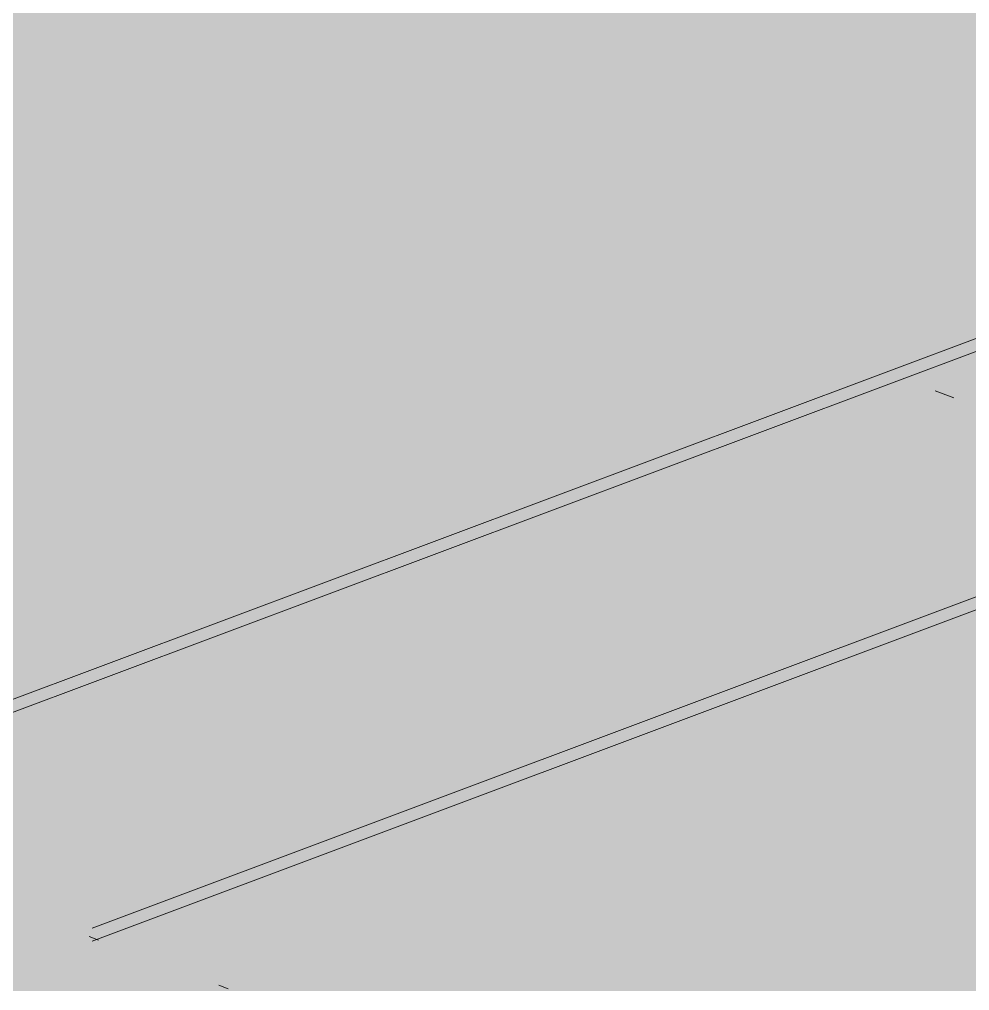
# Paper-space layout '03 3D Building and Roof' of a CAD drawing. Header units: millimetres. Extents: x 5 to 415, y 5 to 292.
# Drawn here: x 122.73 to 129.1, y 106.17 to 112.69 of the extents above; entities that cross this region are included whole.
import ezdxf

# ---------------------------------------------------------------- set-up
doc = ezdxf.new("R2010")
doc.units = ezdxf.units.MM
doc.layers.add('EXISTING', color=7, linetype='Continuous')
doc.layers.add('IMAGES', color=7, linetype='Continuous')

# ---------------------------------------------------------------- blocks, each defined once
blk = doc.blocks.new('SHEET_03')
at = {"layer": 'EXISTING', "color": 250, "lineweight": 9}
for p, q in [((120.9158, 107.4656), (129.9232, 110.8398)), ((120.9779, 107.4015), (129.861, 110.7292)), ((128.9936, 110.1489), (128.8693, 110.1955)), ((123.2142, 106.5931), (130.8549, 109.4553)), ((123.2142, 106.5057), (130.9792, 109.4145)), ((123.2573, 106.5134), (123.1951, 106.5367)), ((124.1277, 106.1873), (124.0656, 106.2106))]:
    blk.add_line(p, q, dxfattribs=at)
at = {"layer": 'IMAGES', "color": 7}
for points in [[(129.0822, 111.4857), (129.2536, 111.4857), (129.0822, 114.9143), (129.2536, 114.9143)], [(100.1219, 112.6857), (129.0822, 112.6857), (100.1219, 112.8571), (129.0822, 112.8571)], [(99.6078, 112.5143), (129.0822, 112.5143), (99.6078, 112.6857), (129.0822, 112.6857)], [(99.2651, 112.3429), (129.0822, 112.3429), (99.2651, 112.5143), (129.0822, 112.5143)], [(98.751, 112.1714), (129.0822, 112.1714), (98.751, 112.3429), (129.0822, 112.3429)], [(98.2369, 112), (129.0822, 112), (98.2369, 112.1714), (129.0822, 112.1714)], [(97.8942, 111.8286), (129.0822, 111.8286), (97.8942, 112), (129.0822, 112)], [(97.3801, 111.6571), (129.0822, 111.6571), (97.3801, 111.8286), (129.0822, 111.8286)], [(97.0373, 111.4857), (128.9109, 111.4857), (97.0373, 111.6571), (128.9109, 111.6571)], [(128.9109, 111.4857), (129.0822, 111.4857), (128.9109, 111.6571), (129.0822, 111.6571)], [(96.5233, 111.3143), (128.3968, 111.3143), (96.5233, 111.4857), (128.3968, 111.4857)], [(128.3968, 111.3143), (128.5682, 111.3143), (128.3968, 111.4857), (128.5682, 111.4857)], [(128.5682, 111.3143), (128.9109, 111.3143), (128.5682, 111.4857), (128.9109, 111.4857)], [(128.9109, 111.3143), (129.0822, 111.3143), (128.9109, 111.4857), (129.0822, 111.4857)], [(129.0822, 111.3143), (129.2536, 111.3143), (129.0822, 111.4857), (129.2536, 111.4857)], [(96.0092, 111.1429), (127.8827, 111.1429), (96.0092, 111.3143), (127.8827, 111.3143)], [(127.8827, 111.1429), (128.0541, 111.1429), (127.8827, 111.3143), (128.0541, 111.3143)], [(128.0541, 111.1429), (128.3968, 111.1429), (128.0541, 111.3143), (128.3968, 111.3143)], [(128.3968, 111.1429), (128.5682, 111.1429), (128.3968, 111.3143), (128.5682, 111.3143)], [(128.5682, 111.1429), (128.9109, 111.1429), (128.5682, 111.3143), (128.9109, 111.3143)], [(128.9109, 111.1429), (129.0822, 111.1429), (128.9109, 111.3143), (129.0822, 111.3143)], [(129.0822, 111.1429), (129.2536, 111.1429), (129.0822, 111.3143), (129.2536, 111.3143)], [(95.6664, 110.9714), (127.54, 110.9714), (95.6664, 111.1429), (127.54, 111.1429)], [(127.54, 110.9714), (127.7113, 110.9714), (127.54, 111.1429), (127.7113, 111.1429)], [(127.7113, 110.9714), (127.8827, 110.9714), (127.7113, 111.1429), (127.8827, 111.1429)], [(127.8827, 110.9714), (128.0541, 110.9714), (127.8827, 111.1429), (128.0541, 111.1429)], [(128.0541, 110.9714), (128.3968, 110.9714), (128.0541, 111.1429), (128.3968, 111.1429)], [(128.3968, 110.9714), (128.5682, 110.9714), (128.3968, 111.1429), (128.5682, 111.1429)], [(128.5682, 110.9714), (128.7395, 110.9714), (128.5682, 111.1429), (128.7395, 111.1429)], [(128.7395, 110.9714), (128.9109, 110.9714), (128.7395, 111.1429), (128.9109, 111.1429)], [(128.9109, 110.9714), (129.0822, 110.9714), (128.9109, 111.1429), (129.0822, 111.1429)], [(129.0822, 110.9714), (129.425, 110.9714), (129.0822, 111.1429), (129.425, 111.1429)], [(95.1523, 110.8), (127.0259, 110.8), (95.1523, 110.9714), (127.0259, 110.9714)], [(127.0259, 110.8), (127.1973, 110.8), (127.0259, 110.9714), (127.1973, 110.9714)], [(127.1973, 110.8), (127.3686, 110.8), (127.1973, 110.9714), (127.3686, 110.9714)], [(127.3686, 110.8), (127.54, 110.8), (127.3686, 110.9714), (127.54, 110.9714)], [(127.54, 110.8), (127.7113, 110.8), (127.54, 110.9714), (127.7113, 110.9714)], [(127.7113, 110.8), (127.8827, 110.8), (127.7113, 110.9714), (127.8827, 110.9714)], [(127.8827, 110.8), (128.0541, 110.8), (127.8827, 110.9714), (128.0541, 110.9714)], [(128.0541, 110.8), (128.2254, 110.8), (128.0541, 110.9714), (128.2254, 110.9714)], [(128.2254, 110.8), (128.3968, 110.8), (128.2254, 110.9714), (128.3968, 110.9714)], [(128.3968, 110.8), (128.5682, 110.8), (128.3968, 110.9714), (128.5682, 110.9714)], [(128.5682, 110.8), (129.425, 110.8), (128.5682, 110.9714), (129.425, 110.9714)], [(94.6383, 110.6286), (126.5118, 110.6286), (94.6383, 110.8), (126.5118, 110.8)], [(126.5118, 110.6286), (126.6832, 110.6286), (126.5118, 110.8), (126.6832, 110.8)], [(126.6832, 110.6286), (127.0259, 110.6286), (126.6832, 110.8), (127.0259, 110.8)], [(127.0259, 110.6286), (127.1973, 110.6286), (127.0259, 110.8), (127.1973, 110.8)], [(127.1973, 110.6286), (127.3686, 110.6286), (127.1973, 110.8), (127.3686, 110.8)], [(127.3686, 110.6286), (127.54, 110.6286), (127.3686, 110.8), (127.54, 110.8)], [(127.54, 110.6286), (127.8827, 110.6286), (127.54, 110.8), (127.8827, 110.8)], [(127.8827, 110.6286), (128.0541, 110.6286), (127.8827, 110.8), (128.0541, 110.8)], [(128.0541, 110.6286), (128.9109, 110.6286), (128.0541, 110.8), (128.9109, 110.8)], [(128.9109, 110.6286), (129.0822, 110.6286), (128.9109, 110.8), (129.0822, 110.8)], [(129.0822, 110.6286), (129.2536, 110.6286), (129.0822, 110.8), (129.2536, 110.8)], [(94.2955, 110.4571), (126.3404, 110.4571), (94.2955, 110.6286), (126.3404, 110.6286)], [(126.3404, 110.4571), (126.5118, 110.4571), (126.3404, 110.6286), (126.5118, 110.6286)], [(126.5118, 110.4571), (126.6832, 110.4571), (126.5118, 110.6286), (126.6832, 110.6286)], [(126.6832, 110.4571), (126.8545, 110.4571), (126.6832, 110.6286), (126.8545, 110.6286)], [(126.8545, 110.4571), (127.0259, 110.4571), (126.8545, 110.6286), (127.0259, 110.6286)], [(127.0259, 110.4571), (127.1973, 110.4571), (127.0259, 110.6286), (127.1973, 110.6286)], [(127.1973, 110.4571), (127.3686, 110.4571), (127.1973, 110.6286), (127.3686, 110.6286)], [(127.3686, 110.4571), (127.54, 110.4571), (127.3686, 110.6286), (127.54, 110.6286)], [(127.54, 110.4571), (128.5682, 110.4571), (127.54, 110.6286), (128.5682, 110.6286)], [(128.5682, 110.4571), (128.7395, 110.4571), (128.5682, 110.6286), (128.7395, 110.6286)], [(128.7395, 110.4571), (128.9109, 110.4571), (128.7395, 110.6286), (128.9109, 110.6286)], [(128.9109, 110.4571), (129.0822, 110.4571), (128.9109, 110.6286), (129.0822, 110.6286)], [(129.0822, 110.4571), (129.5963, 110.4571), (129.0822, 110.6286), (129.5963, 110.6286)], [(113.8309, 110.2857), (125.8263, 110.2857), (113.8309, 110.4571), (125.8263, 110.4571)], [(125.8263, 110.2857), (125.9977, 110.2857), (125.8263, 110.4571), (125.9977, 110.4571)], [(125.9977, 110.2857), (126.1691, 110.2857), (125.9977, 110.4571), (126.1691, 110.4571)], [(126.1691, 110.2857), (126.3404, 110.2857), (126.1691, 110.4571), (126.3404, 110.4571)], [(126.3404, 110.2857), (126.5118, 110.2857), (126.3404, 110.4571), (126.5118, 110.4571)], [(126.5118, 110.2857), (126.6832, 110.2857), (126.5118, 110.4571), (126.6832, 110.4571)], [(126.6832, 110.2857), (127.0259, 110.2857), (126.6832, 110.4571), (127.0259, 110.4571)], [(127.0259, 110.2857), (127.1973, 110.2857), (127.0259, 110.4571), (127.1973, 110.4571)], [(127.1973, 110.2857), (128.0541, 110.2857), (127.1973, 110.4571), (128.0541, 110.4571)], [(128.0541, 110.2857), (128.2254, 110.2857), (128.0541, 110.4571), (128.2254, 110.4571)], [(128.2254, 110.2857), (128.3968, 110.2857), (128.2254, 110.4571), (128.3968, 110.4571)], [(128.3968, 110.2857), (128.5682, 110.2857), (128.3968, 110.4571), (128.5682, 110.4571)], [(128.5682, 110.2857), (128.9109, 110.2857), (128.5682, 110.4571), (128.9109, 110.4571)], [(128.9109, 110.2857), (129.0822, 110.2857), (128.9109, 110.4571), (129.0822, 110.4571)], [(129.0822, 110.2857), (129.2536, 110.2857), (129.0822, 110.4571), (129.2536, 110.4571)], [(114.345, 110.1143), (125.1409, 110.1143), (114.345, 110.2857), (125.1409, 110.2857)], [(125.1409, 110.1143), (125.3123, 110.1143), (125.1409, 110.2857), (125.3123, 110.2857)], [(125.3123, 110.1143), (125.4836, 110.1143), (125.3123, 110.2857), (125.4836, 110.2857)], [(125.4836, 110.1143), (125.8263, 110.1143), (125.4836, 110.2857), (125.8263, 110.2857)], [(125.8263, 110.1143), (125.9977, 110.1143), (125.8263, 110.2857), (125.9977, 110.2857)], [(125.9977, 110.1143), (126.1691, 110.1143), (125.9977, 110.2857), (126.1691, 110.2857)], [(126.1691, 110.1143), (126.3404, 110.1143), (126.1691, 110.2857), (126.3404, 110.2857)], [(126.3404, 110.1143), (126.5118, 110.1143), (126.3404, 110.2857), (126.5118, 110.2857)], [(126.5118, 110.1143), (126.6832, 110.1143), (126.5118, 110.2857), (126.6832, 110.2857)], [(126.6832, 110.1143), (127.54, 110.1143), (126.6832, 110.2857), (127.54, 110.2857)], [(127.54, 110.1143), (127.7113, 110.1143), (127.54, 110.2857), (127.7113, 110.2857)], [(127.7113, 110.1143), (127.8827, 110.1143), (127.7113, 110.2857), (127.8827, 110.2857)], [(127.8827, 110.1143), (128.0541, 110.1143), (127.8827, 110.2857), (128.0541, 110.2857)], [(128.0541, 110.1143), (128.2254, 110.1143), (128.0541, 110.2857), (128.2254, 110.2857)], [(128.2254, 110.1143), (128.3968, 110.1143), (128.2254, 110.2857), (128.3968, 110.2857)], [(128.3968, 110.1143), (128.7395, 110.1143), (128.3968, 110.2857), (128.7395, 110.2857)], [(128.7395, 110.1143), (128.9109, 110.1143), (128.7395, 110.2857), (128.9109, 110.2857)], [(128.9109, 110.1143), (129.0822, 110.1143), (128.9109, 110.2857), (129.0822, 110.2857)], [(129.0822, 110.1143), (129.2536, 110.1143), (129.0822, 110.2857), (129.2536, 110.2857)], [(114.6877, 109.9429), (124.7982, 109.9429), (114.6877, 110.1143), (124.7982, 110.1143)], [(124.7982, 109.9429), (124.9695, 109.9429), (124.7982, 110.1143), (124.9695, 110.1143)], [(124.9695, 109.9429), (125.1409, 109.9429), (124.9695, 110.1143), (125.1409, 110.1143)], [(125.1409, 109.9429), (125.3123, 109.9429), (125.1409, 110.1143), (125.3123, 110.1143)], [(125.3123, 109.9429), (125.4836, 109.9429), (125.3123, 110.1143), (125.4836, 110.1143)], [(125.4836, 109.9429), (125.8263, 109.9429), (125.4836, 110.1143), (125.8263, 110.1143)], [(125.8263, 109.9429), (125.9977, 109.9429), (125.8263, 110.1143), (125.9977, 110.1143)], [(125.9977, 109.9429), (126.1691, 109.9429), (125.9977, 110.1143), (126.1691, 110.1143)], [(126.1691, 109.9429), (126.3404, 109.9429), (126.1691, 110.1143), (126.3404, 110.1143)], [(126.3404, 109.9429), (127.1973, 109.9429), (126.3404, 110.1143), (127.1973, 110.1143)], [(127.1973, 109.9429), (127.3686, 109.9429), (127.1973, 110.1143), (127.3686, 110.1143)], [(127.3686, 109.9429), (127.54, 109.9429), (127.3686, 110.1143), (127.54, 110.1143)], [(127.54, 109.9429), (127.7113, 109.9429), (127.54, 110.1143), (127.7113, 110.1143)], [(127.7113, 109.9429), (127.8827, 109.9429), (127.7113, 110.1143), (127.8827, 110.1143)], [(127.8827, 109.9429), (128.3968, 109.9429), (127.8827, 110.1143), (128.3968, 110.1143)], [(128.3968, 109.9429), (128.5682, 109.9429), (128.3968, 110.1143), (128.5682, 110.1143)], [(128.5682, 109.9429), (128.7395, 109.9429), (128.5682, 110.1143), (128.7395, 110.1143)], [(128.7395, 109.9429), (128.9109, 109.9429), (128.7395, 110.1143), (128.9109, 110.1143)], [(128.9109, 109.9429), (129.0822, 109.9429), (128.9109, 110.1143), (129.0822, 110.1143)], [(129.0822, 109.9429), (129.2536, 109.9429), (129.0822, 110.1143), (129.2536, 110.1143)], [(115.2018, 109.7714), (124.2841, 109.7714), (115.2018, 109.9429), (124.2841, 109.9429)], [(124.2841, 109.7714), (124.4554, 109.7714), (124.2841, 109.9429), (124.4554, 109.9429)], [(124.4554, 109.7714), (124.7982, 109.7714), (124.4554, 109.9429), (124.7982, 109.9429)], [(124.7982, 109.7714), (124.9695, 109.7714), (124.7982, 109.9429), (124.9695, 109.9429)], [(124.9695, 109.7714), (125.1409, 109.7714), (124.9695, 109.9429), (125.1409, 109.9429)], [(125.1409, 109.7714), (125.3123, 109.7714), (125.1409, 109.9429), (125.3123, 109.9429)], [(125.3123, 109.7714), (125.4836, 109.7714), (125.3123, 109.9429), (125.4836, 109.9429)], [(125.4836, 109.7714), (125.655, 109.7714), (125.4836, 109.9429), (125.655, 109.9429)], [(125.655, 109.7714), (125.8263, 109.7714), (125.655, 109.9429), (125.8263, 109.9429)], [(125.8263, 109.7714), (125.9977, 109.7714), (125.8263, 109.9429), (125.9977, 109.9429)], [(125.9977, 109.7714), (126.5118, 109.7714), (125.9977, 109.9429), (126.5118, 109.9429)], [(126.5118, 109.7714), (126.8545, 109.7714), (126.5118, 109.9429), (126.8545, 109.9429)], [(126.8545, 109.7714), (127.0259, 109.7714), (126.8545, 109.9429), (127.0259, 109.9429)], [(127.0259, 109.7714), (127.1973, 109.7714), (127.0259, 109.9429), (127.1973, 109.9429)], [(127.1973, 109.7714), (127.3686, 109.7714), (127.1973, 109.9429), (127.3686, 109.9429)], [(127.3686, 109.7714), (127.54, 109.7714), (127.3686, 109.9429), (127.54, 109.9429)], [(127.54, 109.7714), (127.7113, 109.7714), (127.54, 109.9429), (127.7113, 109.9429)], [(127.7113, 109.7714), (128.0541, 109.7714), (127.7113, 109.9429), (128.0541, 109.9429)], [(128.0541, 109.7714), (128.2254, 109.7714), (128.0541, 109.9429), (128.2254, 109.9429)], [(128.2254, 109.7714), (128.3968, 109.7714), (128.2254, 109.9429), (128.3968, 109.9429)], [(128.3968, 109.7714), (128.5682, 109.7714), (128.3968, 109.9429), (128.5682, 109.9429)], [(128.5682, 109.7714), (128.7395, 109.7714), (128.5682, 109.9429), (128.7395, 109.9429)], [(128.7395, 109.7714), (129.0822, 109.7714), (128.7395, 109.9429), (129.0822, 109.9429)], [(129.0822, 109.7714), (129.2536, 109.7714), (129.0822, 109.9429), (129.2536, 109.9429)], [(115.5446, 109.6), (123.9414, 109.6), (115.5446, 109.7714), (123.9414, 109.7714)], [(123.9414, 109.6), (124.1127, 109.6), (123.9414, 109.7714), (124.1127, 109.7714)], [(124.1127, 109.6), (124.2841, 109.6), (124.1127, 109.7714), (124.2841, 109.7714)], [(124.2841, 109.6), (124.4554, 109.6), (124.2841, 109.7714), (124.4554, 109.7714)], [(124.4554, 109.6), (124.6268, 109.6), (124.4554, 109.7714), (124.6268, 109.7714)], [(124.6268, 109.6), (124.7982, 109.6), (124.6268, 109.7714), (124.7982, 109.7714)], [(124.7982, 109.6), (124.9695, 109.6), (124.7982, 109.7714), (124.9695, 109.7714)], [(124.9695, 109.6), (125.1409, 109.6), (124.9695, 109.7714), (125.1409, 109.7714)], [(125.1409, 109.6), (125.4836, 109.6), (125.1409, 109.7714), (125.4836, 109.7714)], [(125.4836, 109.6), (126.1691, 109.6), (125.4836, 109.7714), (126.1691, 109.7714)], [(126.1691, 109.6), (126.3404, 109.6), (126.1691, 109.7714), (126.3404, 109.7714)], [(126.3404, 109.6), (126.5118, 109.6), (126.3404, 109.7714), (126.5118, 109.7714)], [(126.5118, 109.6), (126.6832, 109.6), (126.5118, 109.7714), (126.6832, 109.7714)], [(126.6832, 109.6), (126.8545, 109.6), (126.6832, 109.7714), (126.8545, 109.7714)], [(126.8545, 109.6), (127.3686, 109.6), (126.8545, 109.7714), (127.3686, 109.7714)], [(127.3686, 109.6), (127.54, 109.6), (127.3686, 109.7714), (127.54, 109.7714)], [(127.54, 109.6), (127.7113, 109.6), (127.54, 109.7714), (127.7113, 109.7714)], [(127.7113, 109.6), (128.0541, 109.6), (127.7113, 109.7714), (128.0541, 109.7714)], [(128.0541, 109.6), (129.425, 109.6), (128.0541, 109.7714), (129.425, 109.7714)], [(116.0586, 109.4286), (123.4273, 109.4286), (116.0586, 109.6), (123.4273, 109.6)], [(123.4273, 109.4286), (123.9414, 109.4286), (123.4273, 109.6), (123.9414, 109.6)], [(123.9414, 109.4286), (124.1127, 109.4286), (123.9414, 109.6), (124.1127, 109.6)], [(124.1127, 109.4286), (124.2841, 109.4286), (124.1127, 109.6), (124.2841, 109.6)], [(124.2841, 109.4286), (124.4554, 109.4286), (124.2841, 109.6), (124.4554, 109.6)], [(124.4554, 109.4286), (124.6268, 109.4286), (124.4554, 109.6), (124.6268, 109.6)], [(124.6268, 109.4286), (124.9695, 109.4286), (124.6268, 109.6), (124.9695, 109.6)], [(124.9695, 109.4286), (125.655, 109.4286), (124.9695, 109.6), (125.655, 109.6)], [(125.655, 109.4286), (125.8263, 109.4286), (125.655, 109.6), (125.8263, 109.6)], [(125.8263, 109.4286), (125.9977, 109.4286), (125.8263, 109.6), (125.9977, 109.6)], [(125.9977, 109.4286), (126.1691, 109.4286), (125.9977, 109.6), (126.1691, 109.6)], [(126.1691, 109.4286), (126.3404, 109.4286), (126.1691, 109.6), (126.3404, 109.6)], [(126.3404, 109.4286), (126.5118, 109.4286), (126.3404, 109.6), (126.5118, 109.6)], [(126.5118, 109.4286), (126.8545, 109.4286), (126.5118, 109.6), (126.8545, 109.6)], [(126.8545, 109.4286), (127.0259, 109.4286), (126.8545, 109.6), (127.0259, 109.6)], [(127.0259, 109.4286), (127.1973, 109.4286), (127.0259, 109.6), (127.1973, 109.6)], [(127.1973, 109.4286), (127.7113, 109.4286), (127.1973, 109.6), (127.7113, 109.6)], [(127.7113, 109.4286), (129.2536, 109.4286), (127.7113, 109.6), (129.2536, 109.6)], [(116.5727, 109.2571), (122.9132, 109.2571), (116.5727, 109.4286), (122.9132, 109.4286)], [(122.9132, 109.2571), (123.2559, 109.2571), (122.9132, 109.4286), (123.2559, 109.4286)], [(123.2559, 109.2571), (123.4273, 109.2571), (123.2559, 109.4286), (123.4273, 109.4286)], [(123.4273, 109.2571), (123.5986, 109.2571), (123.4273, 109.4286), (123.5986, 109.4286)], [(123.5986, 109.2571), (123.77, 109.2571), (123.5986, 109.4286), (123.77, 109.4286)], [(123.77, 109.2571), (123.9414, 109.2571), (123.77, 109.4286), (123.9414, 109.4286)], [(123.9414, 109.2571), (124.1127, 109.2571), (123.9414, 109.4286), (124.1127, 109.4286)], [(124.1127, 109.2571), (124.2841, 109.2571), (124.1127, 109.4286), (124.2841, 109.4286)], [(124.2841, 109.2571), (124.4554, 109.2571), (124.2841, 109.4286), (124.4554, 109.4286)], [(124.4554, 109.2571), (125.3123, 109.2571), (124.4554, 109.4286), (125.3123, 109.4286)], [(125.3123, 109.2571), (125.4836, 109.2571), (125.3123, 109.4286), (125.4836, 109.4286)], [(125.4836, 109.2571), (125.655, 109.2571), (125.4836, 109.4286), (125.655, 109.4286)], [(125.655, 109.2571), (125.8263, 109.2571), (125.655, 109.4286), (125.8263, 109.4286)], [(125.8263, 109.2571), (125.9977, 109.2571), (125.8263, 109.4286), (125.9977, 109.4286)], [(125.9977, 109.2571), (126.5118, 109.2571), (125.9977, 109.4286), (126.5118, 109.4286)], [(126.5118, 109.2571), (126.6832, 109.2571), (126.5118, 109.4286), (126.6832, 109.4286)], [(126.6832, 109.2571), (126.8545, 109.2571), (126.6832, 109.4286), (126.8545, 109.4286)], [(126.8545, 109.2571), (127.1973, 109.2571), (126.8545, 109.4286), (127.1973, 109.4286)], [(127.1973, 109.2571), (129.0822, 109.2571), (127.1973, 109.4286), (129.0822, 109.4286)], [(129.0822, 109.2571), (129.2536, 109.2571), (129.0822, 109.4286), (129.2536, 109.4286)], [(122.5704, 109.0857), (122.7418, 109.0857), (122.5704, 109.2571), (122.7418, 109.2571)], [(122.7418, 109.0857), (122.9132, 109.0857), (122.7418, 109.2571), (122.9132, 109.2571)], [(122.9132, 109.0857), (123.2559, 109.0857), (122.9132, 109.2571), (123.2559, 109.2571)], [(123.2559, 109.0857), (123.4273, 109.0857), (123.2559, 109.2571), (123.4273, 109.2571)], [(123.4273, 109.0857), (123.5986, 109.0857), (123.4273, 109.2571), (123.5986, 109.2571)], [(123.5986, 109.0857), (123.77, 109.0857), (123.5986, 109.2571), (123.77, 109.2571)], [(123.77, 109.0857), (123.9414, 109.0857), (123.77, 109.2571), (123.9414, 109.2571)], [(123.9414, 109.0857), (124.7982, 109.0857), (123.9414, 109.2571), (124.7982, 109.2571)], [(124.7982, 109.0857), (124.9695, 109.0857), (124.7982, 109.2571), (124.9695, 109.2571)], [(124.9695, 109.0857), (125.1409, 109.0857), (124.9695, 109.2571), (125.1409, 109.2571)], [(125.1409, 109.0857), (125.3123, 109.0857), (125.1409, 109.2571), (125.3123, 109.2571)], [(125.3123, 109.0857), (125.4836, 109.0857), (125.3123, 109.2571), (125.4836, 109.2571)], [(125.4836, 108.9143), (125.655, 108.9143), (125.4836, 109.2571), (125.655, 109.2571)], [(125.655, 109.0857), (125.9977, 109.0857), (125.655, 109.2571), (125.9977, 109.2571)], [(125.9977, 109.0857), (126.3404, 109.0857), (125.9977, 109.2571), (126.3404, 109.2571)], [(126.3404, 109.0857), (126.6832, 109.0857), (126.3404, 109.2571), (126.6832, 109.2571)], [(126.6832, 109.0857), (128.3968, 109.0857), (126.6832, 109.2571), (128.3968, 109.2571)], [(128.3968, 109.0857), (128.7395, 109.0857), (128.3968, 109.2571), (128.7395, 109.2571)], [(128.7395, 108.9143), (128.9109, 108.9143), (128.7395, 109.2571), (128.9109, 109.2571)], [(128.9109, 109.0857), (129.0822, 109.0857), (128.9109, 109.2571), (129.0822, 109.2571)], [(129.0822, 109.0857), (129.2536, 109.0857), (129.0822, 109.2571), (129.2536, 109.2571)], [(122.5704, 108.9143), (122.7418, 108.9143), (122.5704, 109.0857), (122.7418, 109.0857)], [(122.7418, 108.9143), (122.9132, 108.9143), (122.7418, 109.0857), (122.9132, 109.0857)], [(122.9132, 108.9143), (123.2559, 108.9143), (122.9132, 109.0857), (123.2559, 109.0857)], [(123.2559, 108.9143), (123.4273, 108.9143), (123.2559, 109.0857), (123.4273, 109.0857)], [(123.4273, 108.9143), (124.2841, 108.9143), (123.4273, 109.0857), (124.2841, 109.0857)], [(124.2841, 108.9143), (124.7982, 108.9143), (124.2841, 109.0857), (124.7982, 109.0857)], [(124.7982, 108.9143), (124.9695, 108.9143), (124.7982, 109.0857), (124.9695, 109.0857)], [(124.9695, 108.9143), (125.1409, 108.9143), (124.9695, 109.0857), (125.1409, 109.0857)], [(125.1409, 108.9143), (125.3123, 108.9143), (125.1409, 109.0857), (125.3123, 109.0857)], [(125.3123, 108.9143), (125.4836, 108.9143), (125.3123, 109.0857), (125.4836, 109.0857)], [(125.655, 108.9143), (125.8263, 108.9143), (125.655, 109.0857), (125.8263, 109.0857)], [(125.8263, 108.9143), (126.3404, 108.9143), (125.8263, 109.0857), (126.3404, 109.0857)], [(126.3404, 108.9143), (127.8827, 108.9143), (126.3404, 109.0857), (127.8827, 109.0857)], [(127.8827, 108.9143), (128.3968, 108.9143), (127.8827, 109.0857), (128.3968, 109.0857)], [(128.3968, 108.9143), (128.7395, 108.9143), (128.3968, 109.0857), (128.7395, 109.0857)], [(128.9109, 108.9143), (129.0822, 108.9143), (128.9109, 109.0857), (129.0822, 109.0857)], [(129.0822, 108.9143), (129.2536, 108.9143), (129.0822, 109.0857), (129.2536, 109.0857)], [(122.5704, 108.7429), (122.9132, 108.7429), (122.5704, 108.9143), (122.9132, 108.9143)], [(122.9132, 108.7429), (123.0845, 108.7429), (122.9132, 108.9143), (123.0845, 108.9143)], [(123.0845, 108.7429), (123.9414, 108.7429), (123.0845, 108.9143), (123.9414, 108.9143)], [(123.9414, 108.7429), (124.1127, 108.7429), (123.9414, 108.9143), (124.1127, 108.9143)], [(124.1127, 108.7429), (124.2841, 108.7429), (124.1127, 108.9143), (124.2841, 108.9143)], [(124.2841, 108.7429), (124.4554, 108.7429), (124.2841, 108.9143), (124.4554, 108.9143)], [(124.4554, 108.7429), (124.6268, 108.7429), (124.4554, 108.9143), (124.6268, 108.9143)], [(124.6268, 108.7429), (124.7982, 108.7429), (124.6268, 108.9143), (124.7982, 108.9143)], [(124.7982, 108.7429), (124.9695, 108.7429), (124.7982, 108.9143), (124.9695, 108.9143)], [(124.9695, 108.7429), (125.1409, 108.7429), (124.9695, 108.9143), (125.1409, 108.9143)], [(125.1409, 108.7429), (125.3123, 108.7429), (125.1409, 108.9143), (125.3123, 108.9143)], [(125.3123, 108.7429), (125.4836, 108.7429), (125.3123, 108.9143), (125.4836, 108.9143)], [(125.4836, 108.7429), (125.8263, 108.7429), (125.4836, 108.9143), (125.8263, 108.9143)], [(125.8263, 108.7429), (127.54, 108.7429), (125.8263, 108.9143), (127.54, 108.9143)], [(127.54, 108.7429), (127.7113, 108.7429), (127.54, 108.9143), (127.7113, 108.9143)], [(127.7113, 108.7429), (127.8827, 108.7429), (127.7113, 108.9143), (127.8827, 108.9143)], [(127.8827, 108.7429), (128.0541, 108.7429), (127.8827, 108.9143), (128.0541, 108.9143)], [(128.0541, 108.7429), (128.2254, 108.7429), (128.0541, 108.9143), (128.2254, 108.9143)], [(128.2254, 108.7429), (128.3968, 108.7429), (128.2254, 108.9143), (128.3968, 108.9143)], [(128.3968, 108.7429), (128.5682, 108.7429), (128.3968, 108.9143), (128.5682, 108.9143)], [(128.5682, 108.7429), (128.7395, 108.7429), (128.5682, 108.9143), (128.7395, 108.9143)], [(128.7395, 108.7429), (128.9109, 108.7429), (128.7395, 108.9143), (128.9109, 108.9143)], [(128.9109, 108.7429), (129.0822, 108.7429), (128.9109, 108.9143), (129.0822, 108.9143)], [(129.0822, 108.7429), (129.2536, 108.7429), (129.0822, 108.9143), (129.2536, 108.9143)], [(122.5704, 108.5714), (123.4273, 108.5714), (122.5704, 108.7429), (123.4273, 108.7429)], [(123.4273, 108.5714), (123.77, 108.5714), (123.4273, 108.7429), (123.77, 108.7429)], [(123.77, 108.5714), (123.9414, 108.5714), (123.77, 108.7429), (123.9414, 108.7429)], [(123.9414, 108.5714), (124.1127, 108.5714), (123.9414, 108.7429), (124.1127, 108.7429)], [(124.1127, 108.4), (124.2841, 108.4), (124.1127, 108.7429), (124.2841, 108.7429)], [(124.2841, 108.5714), (124.6268, 108.5714), (124.2841, 108.7429), (124.6268, 108.7429)], [(124.6268, 108.5714), (124.7982, 108.5714), (124.6268, 108.7429), (124.7982, 108.7429)], [(124.7982, 108.5714), (124.9695, 108.5714), (124.7982, 108.7429), (124.9695, 108.7429)], [(124.9695, 108.5714), (125.4836, 108.5714), (124.9695, 108.7429), (125.4836, 108.7429)], [(125.4836, 108.5714), (126.8545, 108.5714), (125.4836, 108.7429), (126.8545, 108.7429)], [(126.8545, 108.5714), (127.1973, 108.5714), (126.8545, 108.7429), (127.1973, 108.7429)], [(127.1973, 108.5714), (127.3686, 108.5714), (127.1973, 108.7429), (127.3686, 108.7429)], [(127.3686, 108.5714), (127.54, 108.5714), (127.3686, 108.7429), (127.54, 108.7429)], [(127.54, 108.5714), (127.7113, 108.5714), (127.54, 108.7429), (127.7113, 108.7429)], [(127.7113, 108.5714), (127.8827, 108.5714), (127.7113, 108.7429), (127.8827, 108.7429)], [(127.8827, 108.5714), (128.0541, 108.5714), (127.8827, 108.7429), (128.0541, 108.7429)], [(128.0541, 108.5714), (128.2254, 108.5714), (128.0541, 108.7429), (128.2254, 108.7429)], [(128.2254, 108.5714), (128.5682, 108.5714), (128.2254, 108.7429), (128.5682, 108.7429)], [(128.5682, 108.5714), (128.7395, 108.5714), (128.5682, 108.7429), (128.7395, 108.7429)], [(128.7395, 108.5714), (128.9109, 108.5714), (128.7395, 108.7429), (128.9109, 108.7429)], [(128.9109, 108.5714), (129.0822, 108.5714), (128.9109, 108.7429), (129.0822, 108.7429)], [(129.0822, 108.5714), (129.2536, 108.5714), (129.0822, 108.7429), (129.2536, 108.7429)], [(122.0564, 108.4), (122.9132, 108.4), (122.0564, 108.5714), (122.9132, 108.5714)], [(122.9132, 108.4), (123.2559, 108.4), (122.9132, 108.5714), (123.2559, 108.5714)], [(123.2559, 108.4), (123.4273, 108.4), (123.2559, 108.5714), (123.4273, 108.5714)], [(123.4273, 108.4), (123.5986, 108.4), (123.4273, 108.5714), (123.5986, 108.5714)], [(123.5986, 108.4), (123.77, 108.4), (123.5986, 108.5714), (123.77, 108.5714)], [(123.77, 108.4), (124.1127, 108.4), (123.77, 108.5714), (124.1127, 108.5714)], [(124.2841, 108.4), (124.4554, 108.4), (124.2841, 108.5714), (124.4554, 108.5714)], [(124.4554, 108.4), (124.6268, 108.4), (124.4554, 108.5714), (124.6268, 108.5714)], [(124.6268, 108.4), (124.7982, 108.4), (124.6268, 108.5714), (124.7982, 108.5714)], [(124.7982, 108.4), (126.5118, 108.4), (124.7982, 108.5714), (126.5118, 108.5714)], [(126.5118, 108.4), (126.6832, 108.4), (126.5118, 108.5714), (126.6832, 108.5714)], [(126.6832, 108.4), (126.8545, 108.4), (126.6832, 108.5714), (126.8545, 108.5714)], [(126.8545, 108.4), (127.1973, 108.4), (126.8545, 108.5714), (127.1973, 108.5714)], [(127.1973, 108.4), (127.7113, 108.4), (127.1973, 108.5714), (127.7113, 108.5714)], [(127.7113, 108.4), (127.8827, 108.4), (127.7113, 108.5714), (127.8827, 108.5714)], [(127.8827, 108.4), (128.0541, 108.4), (127.8827, 108.5714), (128.0541, 108.5714)], [(128.0541, 108.4), (128.2254, 108.4), (128.0541, 108.5714), (128.2254, 108.5714)], [(128.2254, 108.4), (128.3968, 108.4), (128.2254, 108.5714), (128.3968, 108.5714)], [(128.3968, 108.4), (128.5682, 108.4), (128.3968, 108.5714), (128.5682, 108.5714)], [(128.5682, 108.4), (128.7395, 108.4), (128.5682, 108.5714), (128.7395, 108.5714)], [(128.7395, 108.4), (128.9109, 108.4), (128.7395, 108.5714), (128.9109, 108.5714)], [(128.9109, 108.4), (129.0822, 108.4), (128.9109, 108.5714), (129.0822, 108.5714)], [(129.0822, 108.4), (129.2536, 108.4), (129.0822, 108.5714), (129.2536, 108.5714)], [(122.5704, 108.2286), (122.7418, 108.2286), (122.5704, 108.4), (122.7418, 108.4)], [(122.7418, 108.2286), (122.9132, 108.2286), (122.7418, 108.4), (122.9132, 108.4)], [(122.9132, 108.2286), (123.0845, 108.2286), (122.9132, 108.4), (123.0845, 108.4)], [(123.0845, 108.2286), (123.2559, 108.2286), (123.0845, 108.4), (123.2559, 108.4)], [(123.2559, 108.2286), (123.77, 108.2286), (123.2559, 108.4), (123.77, 108.4)], [(123.77, 108.2286), (123.9414, 108.2286), (123.77, 108.4), (123.9414, 108.4)], [(123.9414, 108.2286), (124.1127, 108.2286), (123.9414, 108.4), (124.1127, 108.4)], [(124.1127, 108.2286), (124.2841, 108.2286), (124.1127, 108.4), (124.2841, 108.4)], [(124.2841, 108.2286), (126.1691, 108.2286), (124.2841, 108.4), (126.1691, 108.4)], [(126.1691, 108.2286), (126.6832, 108.2286), (126.1691, 108.4), (126.6832, 108.4)], [(126.6832, 108.2286), (126.8545, 108.2286), (126.6832, 108.4), (126.8545, 108.4)], [(126.8545, 108.2286), (127.0259, 108.2286), (126.8545, 108.4), (127.0259, 108.4)], [(127.0259, 108.2286), (127.1973, 108.2286), (127.0259, 108.4), (127.1973, 108.4)], [(127.1973, 108.2286), (127.3686, 108.2286), (127.1973, 108.4), (127.3686, 108.4)], [(127.3686, 108.2286), (127.54, 108.2286), (127.3686, 108.4), (127.54, 108.4)], [(127.54, 108.2286), (127.7113, 108.2286), (127.54, 108.4), (127.7113, 108.4)], [(127.7113, 108.2286), (127.8827, 108.2286), (127.7113, 108.4), (127.8827, 108.4)], [(127.8827, 108.2286), (128.2254, 108.2286), (127.8827, 108.4), (128.2254, 108.4)], [(128.2254, 108.2286), (128.3968, 108.2286), (128.2254, 108.4), (128.3968, 108.4)], [(128.3968, 108.2286), (128.5682, 108.2286), (128.3968, 108.4), (128.5682, 108.4)], [(128.5682, 108.2286), (128.7395, 108.2286), (128.5682, 108.4), (128.7395, 108.4)], [(128.7395, 108.2286), (128.9109, 108.2286), (128.7395, 108.4), (128.9109, 108.4)], [(128.9109, 108.2286), (133.0236, 108.2286), (128.9109, 108.4), (133.0236, 108.4)], [(122.5704, 108.0571), (122.7418, 108.0571), (122.5704, 108.2286), (122.7418, 108.2286)], [(122.7418, 108.0571), (122.9132, 108.0571), (122.7418, 108.2286), (122.9132, 108.2286)], [(122.9132, 108.0571), (123.2559, 108.0571), (122.9132, 108.2286), (123.2559, 108.2286)], [(123.2559, 108.0571), (123.4273, 108.0571), (123.2559, 108.2286), (123.4273, 108.2286)], [(123.4273, 108.0571), (123.5986, 108.0571), (123.4273, 108.2286), (123.5986, 108.2286)], [(123.5986, 108.0571), (124.1127, 108.0571), (123.5986, 108.2286), (124.1127, 108.2286)], [(124.1127, 108.0571), (125.4836, 108.0571), (124.1127, 108.2286), (125.4836, 108.2286)], [(125.4836, 108.0571), (125.655, 108.0571), (125.4836, 108.2286), (125.655, 108.2286)], [(125.655, 108.0571), (126.1691, 108.0571), (125.655, 108.2286), (126.1691, 108.2286)], [(126.1691, 108.0571), (126.3404, 108.0571), (126.1691, 108.2286), (126.3404, 108.2286)], [(126.3404, 108.0571), (126.6832, 108.0571), (126.3404, 108.2286), (126.6832, 108.2286)], [(126.6832, 108.0571), (127.0259, 108.0571), (126.6832, 108.2286), (127.0259, 108.2286)], [(127.0259, 108.0571), (127.1973, 108.0571), (127.0259, 108.2286), (127.1973, 108.2286)], [(127.1973, 108.0571), (127.3686, 108.0571), (127.1973, 108.2286), (127.3686, 108.2286)], [(127.3686, 108.0571), (127.54, 108.0571), (127.3686, 108.2286), (127.54, 108.2286)], [(127.54, 108.0571), (127.7113, 108.0571), (127.54, 108.2286), (127.7113, 108.2286)], [(127.7113, 108.0571), (128.2254, 108.0571), (127.7113, 108.2286), (128.2254, 108.2286)], [(128.2254, 108.0571), (128.5682, 108.0571), (128.2254, 108.2286), (128.5682, 108.2286)], [(128.5682, 108.0571), (133.5377, 108.0571), (128.5682, 108.2286), (133.5377, 108.2286)], [(122.5704, 107.8857), (122.7418, 107.8857), (122.5704, 108.0571), (122.7418, 108.0571)], [(122.7418, 107.8857), (122.9132, 107.8857), (122.7418, 108.0571), (122.9132, 108.0571)], [(122.9132, 107.8857), (123.2559, 107.8857), (122.9132, 108.0571), (123.2559, 108.0571)], [(123.2559, 107.8857), (123.4273, 107.8857), (123.2559, 108.0571), (123.4273, 108.0571)], [(123.4273, 107.8857), (125.4836, 107.8857), (123.4273, 108.0571), (125.4836, 108.0571)], [(125.4836, 107.8857), (125.655, 107.8857), (125.4836, 108.0571), (125.655, 108.0571)], [(125.655, 107.8857), (125.8263, 107.8857), (125.655, 108.0571), (125.8263, 108.0571)], [(125.8263, 107.8857), (125.9977, 107.8857), (125.8263, 108.0571), (125.9977, 108.0571)], [(125.9977, 107.7143), (126.1691, 107.7143), (125.9977, 108.0571), (126.1691, 108.0571)], [(126.1691, 107.7143), (126.3404, 107.7143), (126.1691, 108.0571), (126.3404, 108.0571)], [(126.3404, 107.8857), (126.6832, 107.8857), (126.3404, 108.0571), (126.6832, 108.0571)], [(126.6832, 107.8857), (126.8545, 107.8857), (126.6832, 108.0571), (126.8545, 108.0571)], [(126.8545, 107.8857), (127.0259, 107.8857), (126.8545, 108.0571), (127.0259, 108.0571)], [(127.0259, 107.8857), (127.3686, 107.8857), (127.0259, 108.0571), (127.3686, 108.0571)], [(127.3686, 107.8857), (127.54, 107.8857), (127.3686, 108.0571), (127.54, 108.0571)], [(127.54, 107.8857), (127.7113, 107.8857), (127.54, 108.0571), (127.7113, 108.0571)], [(127.7113, 107.8857), (127.8827, 107.8857), (127.7113, 108.0571), (127.8827, 108.0571)], [(127.8827, 107.8857), (128.0541, 107.8857), (127.8827, 108.0571), (128.0541, 108.0571)], [(128.0541, 107.8857), (134.0518, 107.8857), (128.0541, 108.0571), (134.0518, 108.0571)], [(122.5704, 107.7143), (122.7418, 107.7143), (122.5704, 107.8857), (122.7418, 107.8857)], [(122.7418, 107.7143), (123.2559, 107.7143), (122.7418, 107.8857), (123.2559, 107.8857)], [(123.2559, 107.7143), (124.6268, 107.7143), (123.2559, 107.8857), (124.6268, 107.8857)], [(124.6268, 107.7143), (124.9695, 107.7143), (124.6268, 107.8857), (124.9695, 107.8857)], [(124.9695, 107.5429), (125.1409, 107.5429), (124.9695, 107.8857), (125.1409, 107.8857)], [(125.1409, 107.7143), (125.3123, 107.7143), (125.1409, 107.8857), (125.3123, 107.8857)], [(125.3123, 107.7143), (125.4836, 107.7143), (125.3123, 107.8857), (125.4836, 107.8857)], [(125.4836, 107.7143), (125.655, 107.7143), (125.4836, 107.8857), (125.655, 107.8857)], [(125.655, 107.5429), (125.8263, 107.5429), (125.655, 107.8857), (125.8263, 107.8857)], [(125.8263, 107.7143), (125.9977, 107.7143), (125.8263, 107.8857), (125.9977, 107.8857)], [(126.3404, 107.7143), (126.5118, 107.7143), (126.3404, 107.8857), (126.5118, 107.8857)], [(126.5118, 107.7143), (126.6832, 107.7143), (126.5118, 107.8857), (126.6832, 107.8857)], [(126.6832, 107.7143), (126.8545, 107.7143), (126.6832, 107.8857), (126.8545, 107.8857)], [(126.8545, 107.7143), (127.0259, 107.7143), (126.8545, 107.8857), (127.0259, 107.8857)], [(127.0259, 107.7143), (127.1973, 107.7143), (127.0259, 107.8857), (127.1973, 107.8857)], [(127.1973, 107.7143), (127.3686, 107.7143), (127.1973, 107.8857), (127.3686, 107.8857)], [(127.3686, 107.7143), (127.54, 107.7143), (127.3686, 107.8857), (127.54, 107.8857)], [(127.54, 107.7143), (134.3945, 107.7143), (127.54, 107.8857), (134.3945, 107.8857)], [(122.5704, 107.5429), (124.2841, 107.5429), (122.5704, 107.7143), (124.2841, 107.7143)], [(124.2841, 107.5429), (124.6268, 107.5429), (124.2841, 107.7143), (124.6268, 107.7143)], [(124.6268, 107.5429), (124.7982, 107.5429), (124.6268, 107.7143), (124.7982, 107.7143)], [(124.7982, 107.5429), (124.9695, 107.5429), (124.7982, 107.7143), (124.9695, 107.7143)], [(125.1409, 107.5429), (125.3123, 107.5429), (125.1409, 107.7143), (125.3123, 107.7143)], [(125.3123, 107.5429), (125.4836, 107.5429), (125.3123, 107.7143), (125.4836, 107.7143)], [(125.4836, 107.5429), (125.655, 107.5429), (125.4836, 107.7143), (125.655, 107.7143)], [(125.8263, 107.5429), (125.9977, 107.5429), (125.8263, 107.7143), (125.9977, 107.7143)], [(125.9977, 107.5429), (126.1691, 107.5429), (125.9977, 107.7143), (126.1691, 107.7143)], [(126.1691, 107.5429), (126.3404, 107.5429), (126.1691, 107.7143), (126.3404, 107.7143)], [(126.3404, 107.5429), (126.5118, 107.5429), (126.3404, 107.7143), (126.5118, 107.7143)], [(126.5118, 107.5429), (126.6832, 107.5429), (126.5118, 107.7143), (126.6832, 107.7143)], [(126.6832, 107.5429), (126.8545, 107.5429), (126.6832, 107.7143), (126.8545, 107.7143)], [(126.8545, 107.5429), (127.0259, 107.5429), (126.8545, 107.7143), (127.0259, 107.7143)], [(127.0259, 107.5429), (127.1973, 107.5429), (127.0259, 107.7143), (127.1973, 107.7143)], [(127.1973, 107.5429), (134.9086, 107.5429), (127.1973, 107.7143), (134.9086, 107.7143)], [(122.0564, 107.3714), (123.77, 107.3714), (122.0564, 107.5429), (123.77, 107.5429)], [(123.77, 107.3714), (124.1127, 107.3714), (123.77, 107.5429), (124.1127, 107.5429)], [(124.1127, 107.3714), (124.2841, 107.3714), (124.1127, 107.5429), (124.2841, 107.5429)], [(124.2841, 107.3714), (124.4554, 107.3714), (124.2841, 107.5429), (124.4554, 107.5429)], [(124.4554, 107.3714), (124.6268, 107.3714), (124.4554, 107.5429), (124.6268, 107.5429)], [(124.6268, 107.3714), (124.7982, 107.3714), (124.6268, 107.5429), (124.7982, 107.5429)], [(124.7982, 107.3714), (124.9695, 107.3714), (124.7982, 107.5429), (124.9695, 107.5429)], [(124.9695, 107.3714), (125.1409, 107.3714), (124.9695, 107.5429), (125.1409, 107.5429)], [(125.1409, 107.3714), (125.3123, 107.3714), (125.1409, 107.5429), (125.3123, 107.5429)], [(125.3123, 107.3714), (125.4836, 107.3714), (125.3123, 107.5429), (125.4836, 107.5429)], [(125.4836, 107.3714), (125.655, 107.3714), (125.4836, 107.5429), (125.655, 107.5429)], [(125.655, 107.3714), (125.8263, 107.3714), (125.655, 107.5429), (125.8263, 107.5429)], [(125.8263, 107.3714), (125.9977, 107.3714), (125.8263, 107.5429), (125.9977, 107.5429)], [(125.9977, 107.3714), (126.3404, 107.3714), (125.9977, 107.5429), (126.3404, 107.5429)], [(126.3404, 107.3714), (126.5118, 107.3714), (126.3404, 107.5429), (126.5118, 107.5429)], [(126.5118, 107.3714), (126.6832, 107.3714), (126.5118, 107.5429), (126.6832, 107.5429)], [(126.6832, 107.3714), (135.2513, 107.3714), (126.6832, 107.5429), (135.2513, 107.5429)], [(122.0564, 107.2), (123.2559, 107.2), (122.0564, 107.3714), (123.2559, 107.3714)], [(123.2559, 107.2), (123.5986, 107.2), (123.2559, 107.3714), (123.5986, 107.3714)], [(123.5986, 107.2), (123.77, 107.2), (123.5986, 107.3714), (123.77, 107.3714)], [(123.77, 107.2), (123.9414, 107.2), (123.77, 107.3714), (123.9414, 107.3714)], [(123.9414, 107.2), (124.1127, 107.2), (123.9414, 107.3714), (124.1127, 107.3714)], [(124.1127, 107.2), (124.2841, 107.2), (124.1127, 107.3714), (124.2841, 107.3714)], [(124.2841, 107.2), (124.4554, 107.2), (124.2841, 107.3714), (124.4554, 107.3714)], [(124.4554, 107.2), (124.6268, 107.2), (124.4554, 107.3714), (124.6268, 107.3714)], [(124.6268, 107.2), (124.7982, 107.2), (124.6268, 107.3714), (124.7982, 107.3714)], [(124.7982, 107.2), (124.9695, 107.2), (124.7982, 107.3714), (124.9695, 107.3714)], [(124.9695, 107.2), (125.1409, 107.2), (124.9695, 107.3714), (125.1409, 107.3714)], [(125.1409, 107.2), (125.3123, 107.2), (125.1409, 107.3714), (125.3123, 107.3714)], [(125.3123, 107.0286), (125.4836, 107.0286), (125.3123, 107.3714), (125.4836, 107.3714)], [(125.4836, 107.2), (125.8263, 107.2), (125.4836, 107.3714), (125.8263, 107.3714)], [(125.8263, 107.2), (125.9977, 107.2), (125.8263, 107.3714), (125.9977, 107.3714)], [(125.9977, 107.2), (135.7654, 107.2), (125.9977, 107.3714), (135.7654, 107.3714)], [(122.2277, 107.0286), (123.0845, 107.0286), (122.2277, 107.2), (123.0845, 107.2)], [(123.0845, 107.0286), (123.2559, 107.0286), (123.0845, 107.2), (123.2559, 107.2)], [(123.2559, 107.0286), (123.4273, 107.0286), (123.2559, 107.2), (123.4273, 107.2)], [(123.4273, 107.0286), (123.5986, 107.0286), (123.4273, 107.2), (123.5986, 107.2)], [(123.5986, 107.0286), (123.77, 107.0286), (123.5986, 107.2), (123.77, 107.2)], [(123.77, 107.0286), (123.9414, 107.0286), (123.77, 107.2), (123.9414, 107.2)], [(123.9414, 107.0286), (124.1127, 107.0286), (123.9414, 107.2), (124.1127, 107.2)], [(124.1127, 107.0286), (124.2841, 107.0286), (124.1127, 107.2), (124.2841, 107.2)], [(124.2841, 107.0286), (124.4554, 107.0286), (124.2841, 107.2), (124.4554, 107.2)], [(124.4554, 107.0286), (124.6268, 107.0286), (124.4554, 107.2), (124.6268, 107.2)], [(124.6268, 107.0286), (124.7982, 107.0286), (124.6268, 107.2), (124.7982, 107.2)], [(124.7982, 107.0286), (124.9695, 107.0286), (124.7982, 107.2), (124.9695, 107.2)], [(124.9695, 107.0286), (125.1409, 107.0286), (124.9695, 107.2), (125.1409, 107.2)], [(125.1409, 107.0286), (125.3123, 107.0286), (125.1409, 107.2), (125.3123, 107.2)], [(125.4836, 107.0286), (125.655, 107.0286), (125.4836, 107.2), (125.655, 107.2)], [(125.655, 107.0286), (125.8263, 107.0286), (125.655, 107.2), (125.8263, 107.2)], [(125.8263, 107.0286), (136.2795, 107.0286), (125.8263, 107.2), (136.2795, 107.2)], [(122.5704, 106.8571), (122.7418, 106.8571), (122.5704, 107.0286), (122.7418, 107.0286)], [(122.7418, 106.8571), (122.9132, 106.8571), (122.7418, 107.0286), (122.9132, 107.0286)], [(122.9132, 106.8571), (123.0845, 106.8571), (122.9132, 107.0286), (123.0845, 107.0286)], [(123.0845, 106.8571), (123.2559, 106.8571), (123.0845, 107.0286), (123.2559, 107.0286)], [(123.2559, 106.8571), (123.4273, 106.8571), (123.2559, 107.0286), (123.4273, 107.0286)], [(123.4273, 106.8571), (123.5986, 106.8571), (123.4273, 107.0286), (123.5986, 107.0286)], [(123.5986, 106.8571), (123.77, 106.8571), (123.5986, 107.0286), (123.77, 107.0286)], [(123.77, 106.8571), (123.9414, 106.8571), (123.77, 107.0286), (123.9414, 107.0286)], [(123.9414, 106.8571), (124.1127, 106.8571), (123.9414, 107.0286), (124.1127, 107.0286)], [(124.1127, 106.8571), (124.2841, 106.8571), (124.1127, 107.0286), (124.2841, 107.0286)], [(124.2841, 106.8571), (124.4554, 106.8571), (124.2841, 107.0286), (124.4554, 107.0286)], [(124.4554, 106.8571), (124.7982, 106.8571), (124.4554, 107.0286), (124.7982, 107.0286)], [(124.7982, 106.8571), (124.9695, 106.8571), (124.7982, 107.0286), (124.9695, 107.0286)], [(124.9695, 106.8571), (125.1409, 106.8571), (124.9695, 107.0286), (125.1409, 107.0286)], [(125.1409, 106.8571), (125.3123, 106.8571), (125.1409, 107.0286), (125.3123, 107.0286)], [(125.3123, 106.8571), (136.6222, 106.8571), (125.3123, 107.0286), (136.6222, 107.0286)], [(122.5704, 106.6857), (122.7418, 106.6857), (122.5704, 106.8571), (122.7418, 106.8571)], [(122.7418, 106.6857), (122.9132, 106.6857), (122.7418, 106.8571), (122.9132, 106.8571)], [(122.9132, 106.5143), (123.0845, 106.5143), (122.9132, 106.8571), (123.0845, 106.8571)], [(123.0845, 106.6857), (123.2559, 106.6857), (123.0845, 106.8571), (123.2559, 106.8571)], [(123.2559, 106.6857), (123.4273, 106.6857), (123.2559, 106.8571), (123.4273, 106.8571)], [(123.4273, 106.6857), (123.5986, 106.6857), (123.4273, 106.8571), (123.5986, 106.8571)], [(123.5986, 106.6857), (123.77, 106.6857), (123.5986, 106.8571), (123.77, 106.8571)], [(123.77, 106.6857), (123.9414, 106.6857), (123.77, 106.8571), (123.9414, 106.8571)], [(123.9414, 106.5143), (124.1127, 106.5143), (123.9414, 106.8571), (124.1127, 106.8571)], [(124.1127, 106.6857), (124.2841, 106.6857), (124.1127, 106.8571), (124.2841, 106.8571)], [(124.2841, 106.6857), (124.4554, 106.6857), (124.2841, 106.8571), (124.4554, 106.8571)], [(124.4554, 106.6857), (124.7982, 106.6857), (124.4554, 106.8571), (124.7982, 106.8571)], [(124.7982, 106.6857), (124.9695, 106.6857), (124.7982, 106.8571), (124.9695, 106.8571)], [(124.9695, 106.6857), (137.3077, 106.6857), (124.9695, 106.8571), (137.3077, 106.8571)], [(122.5704, 106.5143), (122.9132, 106.5143), (122.5704, 106.6857), (122.9132, 106.6857)], [(123.0845, 106.3429), (123.2559, 106.3429), (123.0845, 106.6857), (123.2559, 106.6857)], [(123.2559, 106.5143), (123.5986, 106.5143), (123.2559, 106.6857), (123.5986, 106.6857)], [(123.5986, 106.5143), (123.9414, 106.5143), (123.5986, 106.6857), (123.9414, 106.6857)], [(124.1127, 106.5143), (124.2841, 106.5143), (124.1127, 106.6857), (124.2841, 106.6857)], [(124.2841, 106.5143), (136.965, 106.5143), (124.2841, 106.6857), (136.965, 106.6857)], [(121.885, 106.3429), (123.0845, 106.3429), (121.885, 106.5143), (123.0845, 106.5143)], [(123.2559, 106.3429), (123.5986, 106.3429), (123.2559, 106.5143), (123.5986, 106.5143)], [(123.5986, 106.3429), (123.9414, 106.3429), (123.5986, 106.5143), (123.9414, 106.5143)], [(123.9414, 106.3429), (124.1127, 106.3429), (123.9414, 106.5143), (124.1127, 106.5143)], [(124.1127, 106.3429), (136.7936, 106.3429), (124.1127, 106.5143), (136.7936, 106.5143)], [(122.2277, 106.1714), (123.2559, 106.1714), (122.2277, 106.3429), (123.2559, 106.3429)], [(123.2559, 106.1714), (123.4273, 106.1714), (123.2559, 106.3429), (123.4273, 106.3429)], [(123.4273, 106.1714), (123.5986, 106.1714), (123.4273, 106.3429), (123.5986, 106.3429)], [(123.5986, 106.1714), (123.77, 106.1714), (123.5986, 106.3429), (123.77, 106.3429)], [(123.77, 106.1714), (123.9414, 106.1714), (123.77, 106.3429), (123.9414, 106.3429)], [(123.9414, 106.1714), (124.1127, 106.1714), (123.9414, 106.3429), (124.1127, 106.3429)], [(124.1127, 106.1714), (124.6268, 106.1714), (124.1127, 106.3429), (124.6268, 106.3429)], [(124.6268, 106.1714), (124.7982, 106.1714), (124.6268, 106.3429), (124.7982, 106.3429)], [(124.7982, 106.1714), (136.2795, 106.1714), (124.7982, 106.3429), (136.2795, 106.3429)]]:
    blk.add_solid(points, dxfattribs=at)

psp = doc.layouts.new('03 3D Building and Roof')

# ---------------------------------------------------------------- block references
psp.add_blockref('SHEET_03', (0, 0))

doc.saveas('drawing.dxf')
